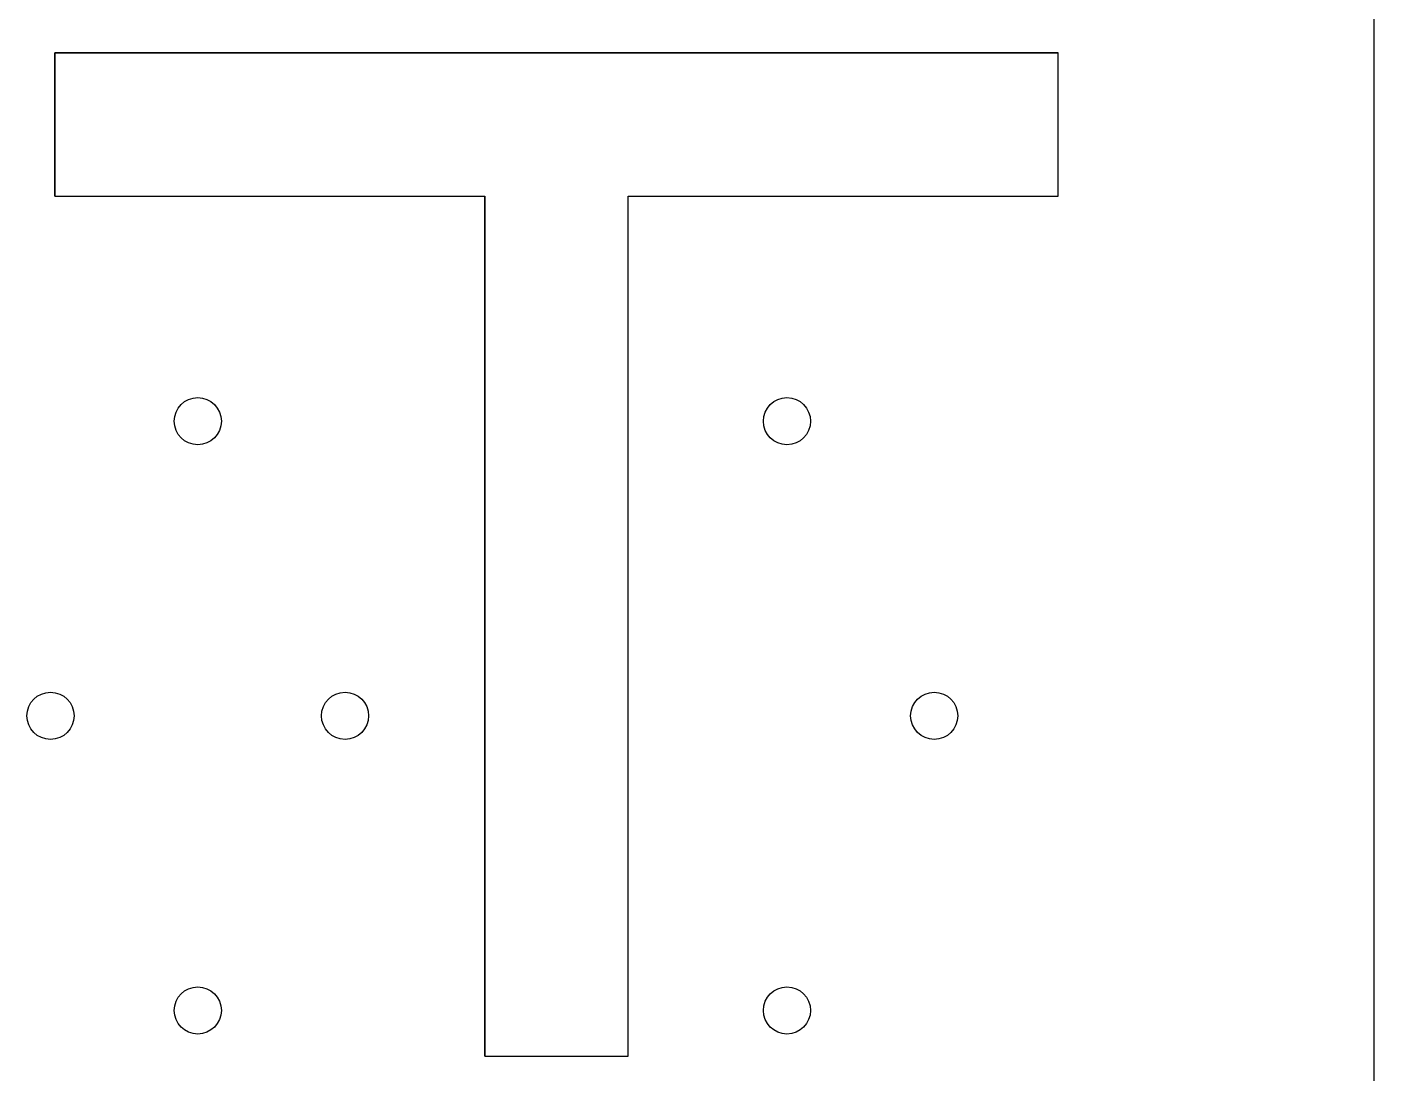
# Model space of a CAD drawing. Header units: millimetres. Extents: x 41 to 259, y 19 to 198.
# Drawn here: x 233.55 to 244.98, y 46.97 to 55.85 of the extents above; entities that cross this region are included whole.
import ezdxf

# ---------------------------------------------------------------- set-up
doc = ezdxf.new("R2010")
doc.units = ezdxf.units.MM
doc.layers.add('Mechanical13', color=56, linetype='Continuous')
doc.layers.add('ViaHoleLayer', color=16, linetype='Continuous')

msp = doc.modelspace()

# ---------------------------------------------------------------- linework, layer by layer
at = {"layer": 'Mechanical13'}
for p, q in [((244.983, 27.068), (244.983, 183.5)), ((233.788, 54.41), (233.788, 55.626)), ((233.788, 55.626), (242.303, 55.626)), ((242.303, 55.626), (233.788, 55.626)), ((233.788, 55.626), (233.788, 54.41)), ((242.303, 54.41), (242.303, 55.626)), ((242.303, 54.41), (242.303, 55.626)), ((233.788, 54.41), (237.437, 54.41)), ((233.788, 54.41), (237.437, 54.41)), ((237.437, 47.111), (237.437, 54.41)), ((237.437, 54.41), (237.437, 47.111)), ((238.653, 47.111), (238.653, 54.41)), ((238.653, 54.41), (242.303, 54.41)), ((238.653, 54.41), (242.303, 54.41)), ((238.653, 47.111), (238.653, 54.41)), ((237.437, 47.111), (238.653, 47.111)), ((237.437, 47.111), (238.653, 47.111))]:
    msp.add_line(p, q, dxfattribs=at)
at = {"layer": 'ViaHoleLayer'}
for centre in [(235, 52.5), (240, 52.5), (233.75, 50), (236.25, 50), (241.25, 50), (235, 47.5), (240, 47.5)]:
    msp.add_circle(centre, 0.2, dxfattribs=at)

doc.saveas('drawing.dxf')
